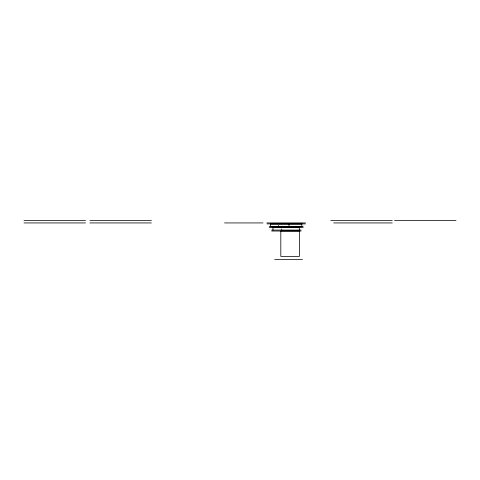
<?xml version="1.0" encoding="UTF-8"?>
<svg xmlns="http://www.w3.org/2000/svg" width="480" height="480" viewBox="0 0 480 480"><rect width="100%" height="100%" fill="white"/><g stroke="black" fill="none" stroke-linecap="round" stroke-linejoin="round"><path stroke-width="0.36" stroke-dasharray="2.4 1.8" d="M281.37 228.78L281.37 230.058M281.31 228.78L281.31 230.058M278.778 225.246L278.778 226.53M278.718 225.246L278.718 226.53"/><path stroke-width="0.72" d="M24 220.374L85.506 220.374M89.892 220.374L151.392 220.374M330.738 220.374L392.244 220.374M394.494 220.374L456 220.374M24 222.936L85.506 222.936M89.892 222.936L151.392 222.936M224.532 222.936L262.98 222.936M266.898 222.936L305.46 222.936M333.672 222.936L392.244 222.936M270.576 223.83L301.872 223.83M267 223.896L305.448 223.896M301.872 223.968L270.576 223.968L270.636 226.53M270.66 226.53L301.794 226.53L301.806 223.968M269.226 226.578L303.198 226.578M270.576 226.716L301.872 226.716M272.982 227.496L274.98 227.496M275.094 227.496L299.28 227.496M269.226 227.538L303.198 227.538M271.656 230.076L301.14 230.076M271.656 231.036L301.14 231.036M274.668 259.626L302.412 259.626M299.31 227.496L299.31 230.058M289.026 223.968L289.026 226.578M272.952 227.496L272.952 230.058M299.394 231.036L280.818 231.036L280.818 256.422L299.394 256.422L299.394 231.036"/></g></svg>
